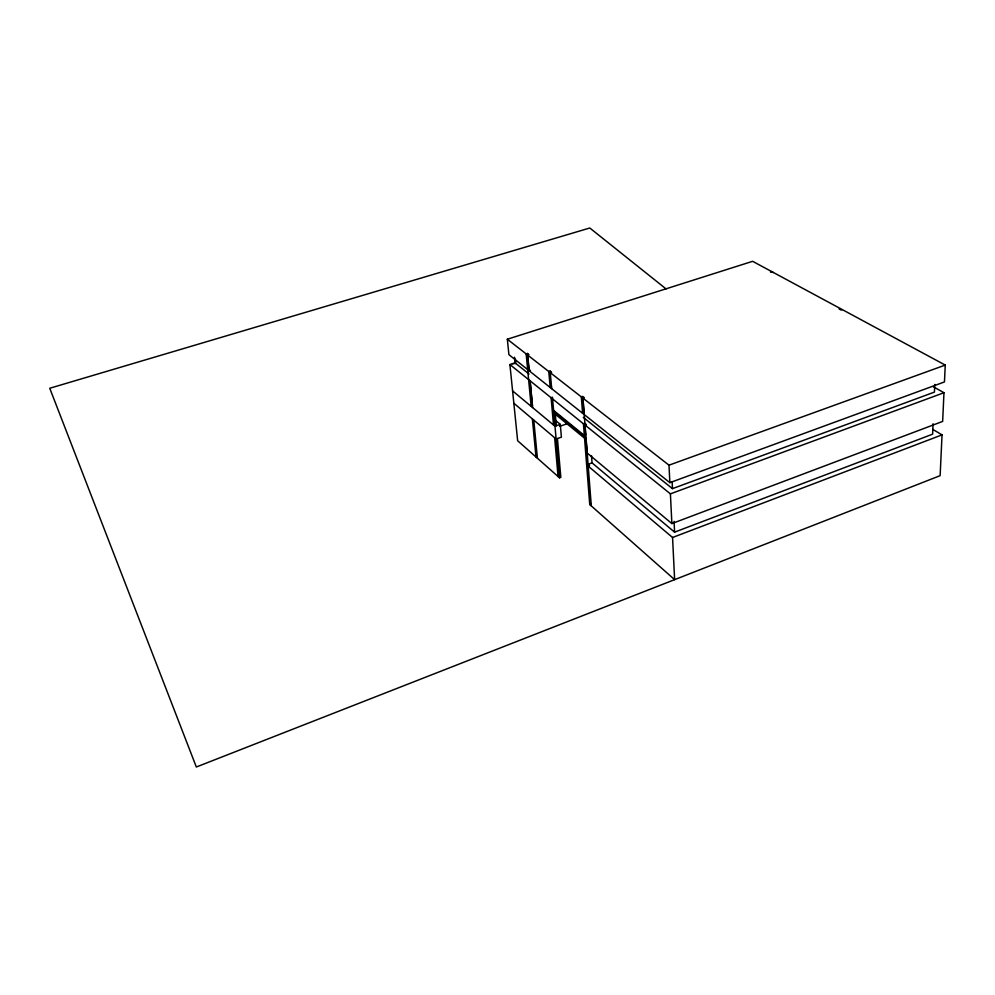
<?xml version="1.0" encoding="UTF-8"?>
<svg xmlns="http://www.w3.org/2000/svg" width="995" height="995" viewBox="0 0 995 995"><rect width="100%" height="100%" fill="white"/><g stroke="black" fill="none" stroke-linecap="round" stroke-linejoin="round"><path stroke-width="1.49" d="M933.074 423.733L932.626 434.168L674.573 532.151L592.05 462.886L591.49 455.623M934.765 384.406L934.429 392.105L672.471 488.644L583.269 417.365M932.775 429.367L942.029 434.865L940.138 475.647L196.338 766.996L49.75 388.261L589.799 228.004L666.065 288.923M933.235 386.707L943.969 392.714L942.651 421.42L671.874 523.581L585.607 451.718L586.975 451.245L585.918 437.725L555.16 412.564L553.829 413.012L584.55 438.198L589.736 504.54L674.622 579.65L672.558 537.499L586.64 464.814L592.05 462.886M945.25 365.078L944.466 381.931L669.859 482.662L508.905 354.655L507.338 339.233L752.63 261.312L945.25 365.078L669.001 465.175L507.338 339.233M672.558 537.499L942.029 434.865M529.017 374.021L515.074 362.876L509.913 364.543L670.406 493.856L943.969 392.714M589.736 504.54L591.067 504.055M559.377 476.058L558.071 476.518L554.638 437.738M588.207 466.145L589.562 465.66L587.983 464.329M509.913 364.543L517.649 440.748L559.538 477.811L560.832 477.351L557.436 438.534M553.593 410.363L584.339 435.487L585.707 435.014L584.923 424.765M584.55 438.198L585.918 437.725M537.288 456.556L536.019 457.003L532.375 418.907M585.023 425.064L586.403 424.591L584.799 423.31L583.431 423.783L584.339 435.487M513.83 403.224L556.118 438.994L561.391 437.166L560.297 424.392L554.986 426.208L512.587 390.873M559.576 426.357L568.257 423.385M840.352 308.574L839.133 308.985L841.049 310.017L842.268 309.594M551.541 387.043L550.198 387.49L548.78 371.521L550.135 371.073L551.628 372.242L550.285 372.69M530.397 370.264L529.079 370.7L527.586 355.004L528.905 354.581L527.487 353.474L526.156 353.897L531.168 406.37L532.474 405.923L530.074 380.675L532.586 407.54M527.661 369.568L528.967 369.133L527.487 353.474M771.635 271.548L770.466 271.921L773.339 272.468M512.5 363.71L515.758 363.424L515.335 359.183M555.508 420.437L560.297 424.392M514.514 357.23L515.074 362.876M533.78 420.089L537.412 458.235M555.16 412.564L556.317 425.748L554.837 424.517L553.506 424.977L551.106 397.739L552.436 397.279L559.538 477.811M550.135 371.073L551.69 388.684M591.304 505.92L582.933 398.137L584.326 397.664L582.722 396.408L581.329 396.881L582.61 413.273L583.99 412.801L582.834 397.9M669.001 465.175L669.859 482.662M670.406 493.856L671.874 523.581M672.135 481.679L672.471 488.644M674.063 521.368L674.573 532.151"/></g></svg>
